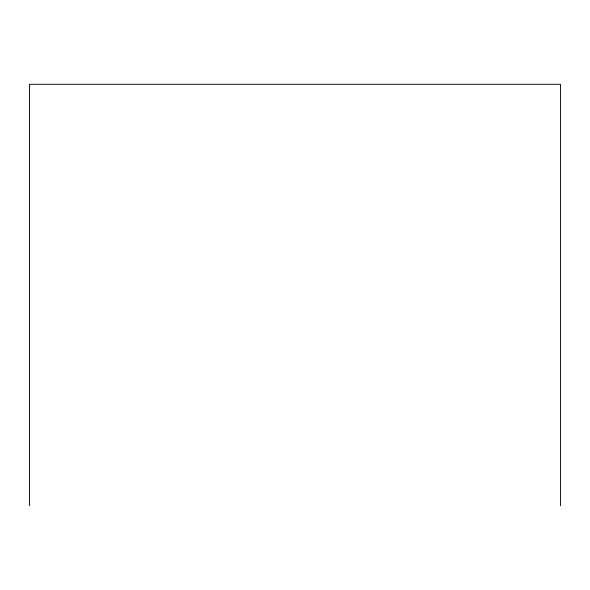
<?xml version="1.0" encoding="UTF-8"?>
<svg xmlns="http://www.w3.org/2000/svg" width="590" height="590" viewBox="0 0 590 590"><rect width="100%" height="100%" fill="white"/><g stroke="black" fill="none" stroke-linecap="round" stroke-linejoin="round"><path stroke-width="0.89" d="M560.5 505.704L560.5 84.296L29.5 84.296L29.5 505.704"/></g></svg>
